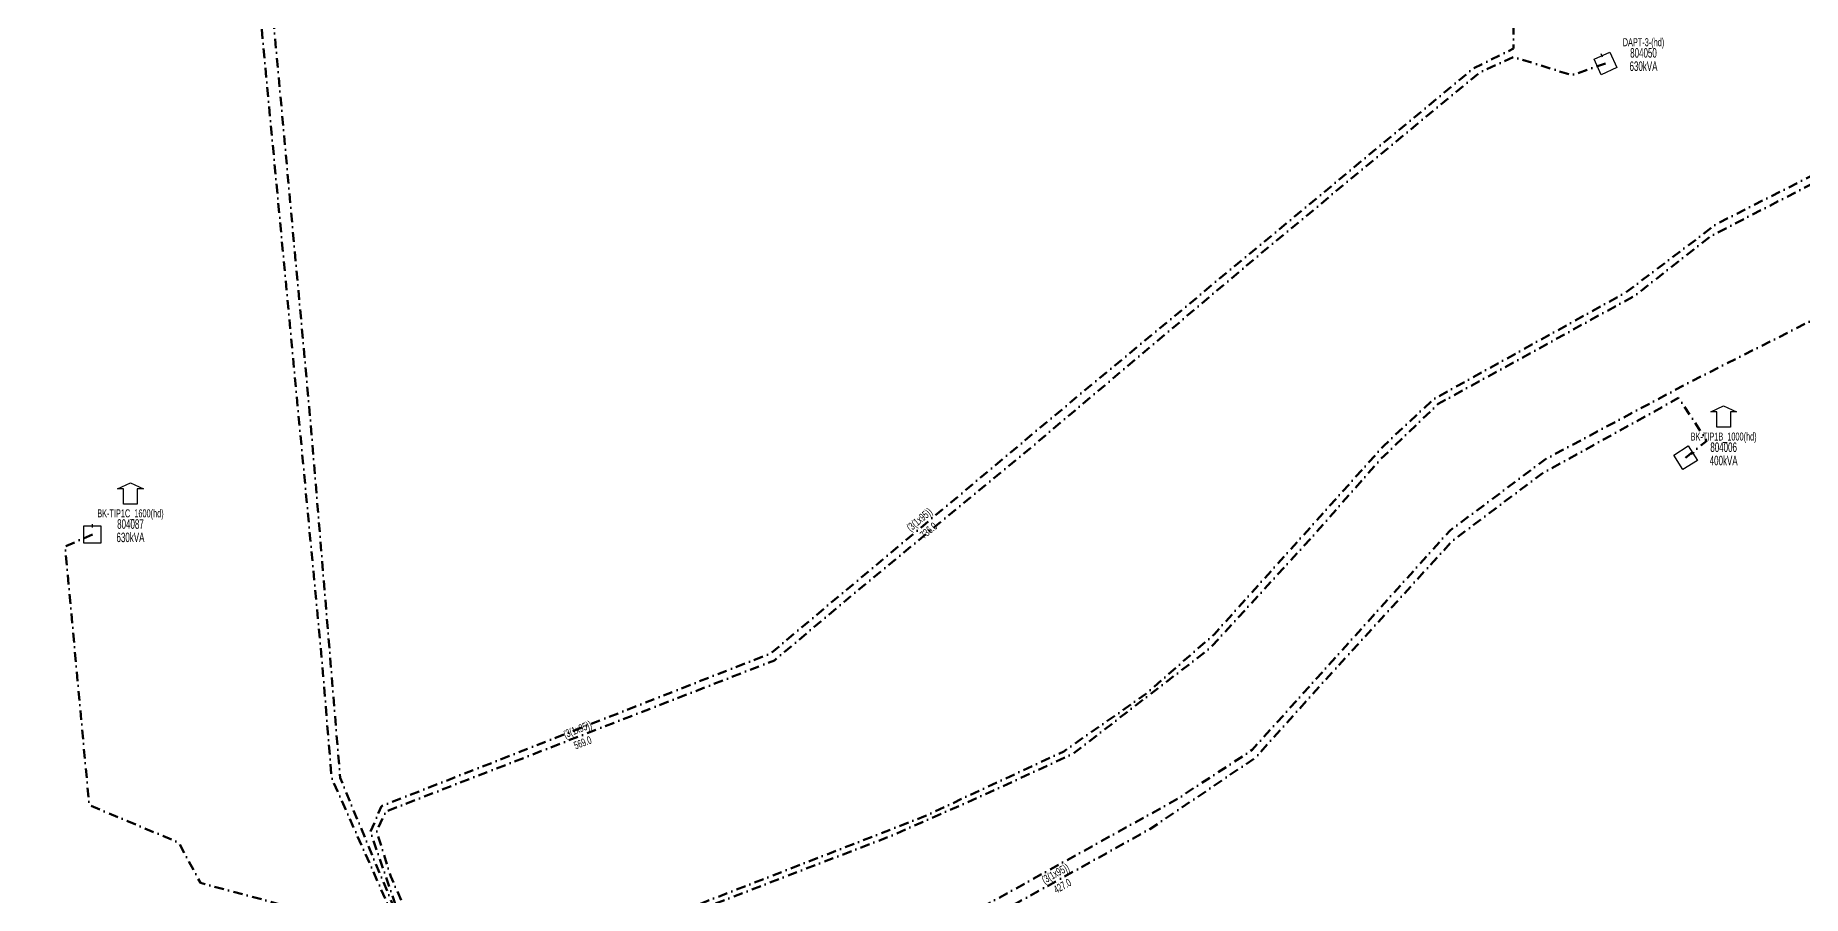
# Model space of a CAD drawing. Header units: millimetres. Extents: x 545975 to 551900, y 4179485 to 4182365.
# Drawn here: x 548402 to 548865.8, y 4180522.4 to 4180748.2 of the extents above; entities that cross this region are included whole.
import ezdxf
from ezdxf.enums import TextEntityAlignment as Align

# ---------------------------------------------------------------- set-up
doc = ezdxf.new("R2010")
doc.units = ezdxf.units.MM
doc.linetypes.add('DASHDOT', pattern=[5, 2.5, -1.25, 0, -1.25])
doc.layers.add('HAT_OG_YERALTI_MEVCUT', color=48, linetype='DASHDOT', lineweight=70)
doc.layers.add('TRAFO_MEVCUT', color=5, linetype='Continuous', lineweight=30)
doc.styles.get("Standard").update_dxf_attribs({"font": 'Arial'})

# ---------------------------------------------------------------- blocks, each defined once
blk = doc.blocks.new('MEV_BINA_KARE')
at = {"layer": 'TRAFO_MEVCUT', "linetype": 'Continuous'}
for p, q in [((-2.25, -2.25), (-2.25, 2.25)), ((-2.25, 2.25), (2.25, 2.25)), ((0, 1.8), (0, 2.7)), ((2.25, 2.25), (2.25, -2.25)), ((2.25, -2.25), (-2.25, -2.25))]:
    blk.add_line(p, q, dxfattribs=at)
blk = doc.blocks.new('MEV_BETKOSK')
at = {"layer": 'TRAFO_MEVCUT', "linetype": 'Continuous'}
for p, q in [((-3.4, 2), (0, 3.6)), ((-1.8, 2), (-3.4, 2)), ((-1.8, -2), (-1.8, 2)), ((0, 3.6), (3.4, 2)), ((3.4, 2), (1.8, 2)), ((1.8, 2), (1.8, -2)), ((1.8, -2), (-1.8, -2))]:
    blk.add_line(p, q, dxfattribs=at)

msp = doc.modelspace()

# ---------------------------------------------------------------- linework, layer by layer
at = {"layer": 'HAT_OG_YERALTI_MEVCUT', "flags": 128}
for points in [[(548566.058161, 4180443.284016), (548548.36436, 4180457.628608), (548521.922554, 4180487.749452), (548495.480748, 4180517.870296), (548479.745381, 4180553.310896), (548477.279312, 4180583.177724), (548458.31819, 4180782.025411), (548433.275211, 4180868.110654), (548339.790924, 4181000.14751), (548327.453228, 4181025.601403), (548329.198551, 4181195.080774), (548328.415957, 4181252.210071), (548317.510648, 4181364.755845), (548300.293599, 4181575.273394), (548280.757147, 4181793.414132), (548258.066881, 4182059.360082), (548182.155349, 4182237.791314), (548193.111652, 4182241.704279), (548217.372039, 4182238.573907), (548208.8215, 4182290.836158), (548207.256314, 4182328.400628), (548206.47372, 4182344.05249), (548221.22, 4182350.894)], [(548365.419583, 4181528.79861), (548306.915685, 4181523.010089), (548312.822563, 4181452.549479), (548320.841367, 4181352.393186), (548331.174301, 4181252.045221), (548331.39424, 4181187.552682), (548330.824461, 4181024.874782), (548338.156708, 4181008.50237), (548361.725974, 4180970.740989), (548437.391441, 4180867.132214), (548461.746339, 4180781.557846), (548474.225179, 4180646.479566), (548481.989142, 4180553.293538), (548496.744829, 4180517.735431), (548549.473621, 4180458.491468), (548571.507301, 4180440.43574)], [(548577.230158, 4180444.670368), (548551.557521, 4180467.203219), (548522.761924, 4180496.177181), (548532.084903, 4180501.656333), (548626.54054, 4180538.083056), (548650.882068, 4180548.818294), (548674.319296, 4180559.663798), (548710.26986, 4180587.375691), (548736.711693, 4180616.184211), (548755.06146, 4180637.030546), (548770.147324, 4180651.486036), (548821.805138, 4180679.930763), (548841.652846, 4180695.534306), (548888.815266, 4180719.858911), (549005.871656, 4180779.757299), (549066.475984, 4180813.436486), (549092.549628, 4180833.765534), (549140.590241, 4180883.66952), (549156.068957, 4180908.385533), (549199.226768, 4180950.423562), (549232.658266, 4180987.345991), (549256.874966, 4181021.42413), (549301.678438, 4181084.184649), (549318.81802, 4181110.016926), (549323.791597, 4181116.996229), (549455.008661, 4181056.028815), (549504.7952, 4181044.004101), (549640.741623, 4181054.331713), (549657.618416, 4181067.833148), (549666.056813, 4181082.811301), (549690.528162, 4181093.359297), (549711.202233, 4181087.452419), (549986.175118, 4181101.555139), (550219.542451, 4181110.831056), (550366.447815, 4181097.548231), (550378.47253, 4181082.781037), (550409.483637, 4181081.515278), (550622.385886, 4181042.537002), (550702.280383, 4181033.13765), (550963.895695, 4181023.738297), (551106.452542, 4181027.654694), (551498.875511, 4181154.545953), (551499.65879, 4181185.877129), (551511.316, 4181203.485)], [(548578.725, 4180408.635), (548595.706587, 4180428.074057), (548560.406467, 4180456.503999), (548520.478975, 4180496.676162), (548528.093505, 4180501.419639), (548635.148692, 4180543.149631), (548671.864001, 4180560.286367), (548693.334477, 4180575.265769), (548711.298215, 4180590.979645), (548755.846455, 4180640.514984), (548768.953431, 4180652.748162), (548819.484446, 4180680.810861), (548843.077004, 4180698.661315), (548898.352545, 4180726.724472), (549018.399961, 4180788.61526), (549065.792425, 4180815.804094), (549093.218978, 4180837.372898), (549137.907527, 4180884.058701), (549154.616356, 4180909.372552), (549183.202048, 4180936.585132), (549217.501309, 4180972.625759), (549228.236547, 4180985.358251), (549263.54913, 4181035.139639), (549297.609492, 4181082.673592), (549304.225395, 4181093.783315), (549308.838272, 4181111.112284), (549307.090675, 4181116.355075), (549273.761505, 4181133.456559), (549282.944, 4181152.462)], [(548578.725, 4180408.635), (548598.610742, 4180428.559212), (548568.801176, 4180453.647209), (548567.710039, 4180463.547621), (548579.174677, 4180479.906126), (548701.692499, 4180547.793202), (548721.311771, 4180560.661757), (548773.157469, 4180618.20304), (548798.261698, 4180636.978472), (548836.234482, 4180657.230623), (548980.459779, 4180730.181735), (549068.171434, 4180776.566531), (549116.860604, 4180809.235386), (549172.1321, 4180860.920564), (549183.523935, 4180856.068486), (549242.38175, 4180777.16948), (549275.903756, 4180720.034929), (549304.172384, 4180750.624116), (549300.062, 4180758.587)], [(548732.008, 4180825.357), (548740.077827, 4180818.48512), (548743.401659, 4180821.882815), (548756.314525, 4180848.577233), (548776.671148, 4180853.570367), (548789.922157, 4180855.202738), (548789.864182, 4180744.743277), (548779.375646, 4180739.572872), (548675.455049, 4180653.433623), (548594.919358, 4180585.970462), (548492.858771, 4180545.922777), (548489.905333, 4180539.17206), (548497.120899, 4180518.140653), (548530.129378, 4180481.671941), (548547.41331, 4180464.370348), (548565.381188, 4180447.918883), (548592.459337, 4180426.890108), (548578.725, 4180408.635)], [(548814.008, 4180740.882), (548805.219484, 4180737.768929), (548789.855995, 4180742.570019), (548780.992444, 4180738.507558), (548725.171438, 4180692.283998), (548661.057946, 4180638.168818), (548616.128541, 4180601.126768), (548595.920605, 4180584.142068), (548493.96209, 4180544.491338), (548491.565526, 4180539.2992), (548495.258673, 4180527.424314), (548499.846933, 4180517.036574), (548513.198878, 4180502.091786), (548539.298994, 4180473.60539), (548564.421421, 4180450.320058), (548593.473356, 4180427.170964), (548578.725, 4180408.635)], [(548835.038, 4180637.377), (548840.5878, 4180641.822162), (548833.222927, 4180653.056714), (548797.397191, 4180633.209006), (548773.804633, 4180615.483381), (548739.507339, 4180577.935302), (548722.156198, 4180558.586908), (548694.485433, 4180539.887319), (548646.676176, 4180513.298881), (548580.070707, 4180477.742808), (548570.09638, 4180463.377168), (548569.970095, 4180454.261695), (548594.581318, 4180433.217721), (548600.263082, 4180428.67231), (548578.725, 4180408.635)], [(548416.95, 4180617.212), (548409.794325, 4180614.030338), (548416.123122, 4180546.198613), (548439.631521, 4180536.323176), (548445.311211, 4180525.77518), (548474.683321, 4180517.823614), (548493.345159, 4180518.634998), (548508.599184, 4180500.297714), (548525.938589, 4180481.016188), (548546.630549, 4180457.777065), (548551.911749, 4180452.975974), (548585.49834, 4180425.913316), (548578.725, 4180408.635)]]:
    msp.add_lwpolyline(points, dxfattribs=at)

# ---------------------------------------------------------------- block references
at = {"layer": 'TRAFO_MEVCUT'}
for p, rotation in [((548814.008, 4180740.882), 24.193209), ((548835.038, 4180637.377), 302.287639)]:
    msp.add_blockref('MEV_BINA_KARE', p, dxfattribs=dict(at, rotation=rotation))
for name, p in [('MEV_BETKOSK', (548845.038, 4180647.377)), ('MEV_BETKOSK', (548426.95, 4180627.212)), ('MEV_BINA_KARE', (548416.95, 4180617.212))]:
    msp.add_blockref(name, p, dxfattribs=at)

# ---------------------------------------------------------------- texts
at = {"layer": 'HAT_OG_YERALTI_MEVCUT', "lineweight": 30, "width": 0.53}
for rotation, p in [(399.952245, (548634.641377, 4180620.353636)), (381.250601, (548544.633267, 4180565.108907)), (389.080001, (548670.167679, 4180527.335951))]:
    msp.add_text('(3(1x95))', height=2.05, rotation=rotation, dxfattribs=at).set_placement(p, align=Align.CENTER)
for s, rotation, p in [('736.0', 399.952245, (548635.73303, 4180619.05045)), ('569.0', 381.250601, (548545.249428, 4180563.5245)), ('427.0', 389.080001, (548670.99393, 4180525.85025))]:
    msp.add_text(s, height=2.05, rotation=rotation, dxfattribs=at).set_placement(p, align=Align.TOP_CENTER)
at = {"layer": 'TRAFO_MEVCUT', "width": 0.6}
for s, height, p in [('DAPT-3-(hd)', 2.1, (548824.008, 4180745.382)), ('804050', 2.5, (548824.008, 4180742.382)), ('630kVA', 2.5, (548824.008, 4180738.882)), ('BK-TIP1B_1000(hd)', 2.1, (548845.038, 4180641.877)), ('804006', 2.5, (548845.038, 4180638.877)), ('400kVA', 2.5, (548845.038, 4180635.377)), ('BK-TIP1C_1600(hd)', 2.1, (548426.95, 4180621.712)), ('630kVA', 2.5, (548426.95, 4180615.212)), ('804087', 2.5, (548426.95, 4180618.712))]:
    msp.add_text(s, height=height, dxfattribs=at).set_placement(p, align=Align.CENTER)

doc.saveas('drawing.dxf')
